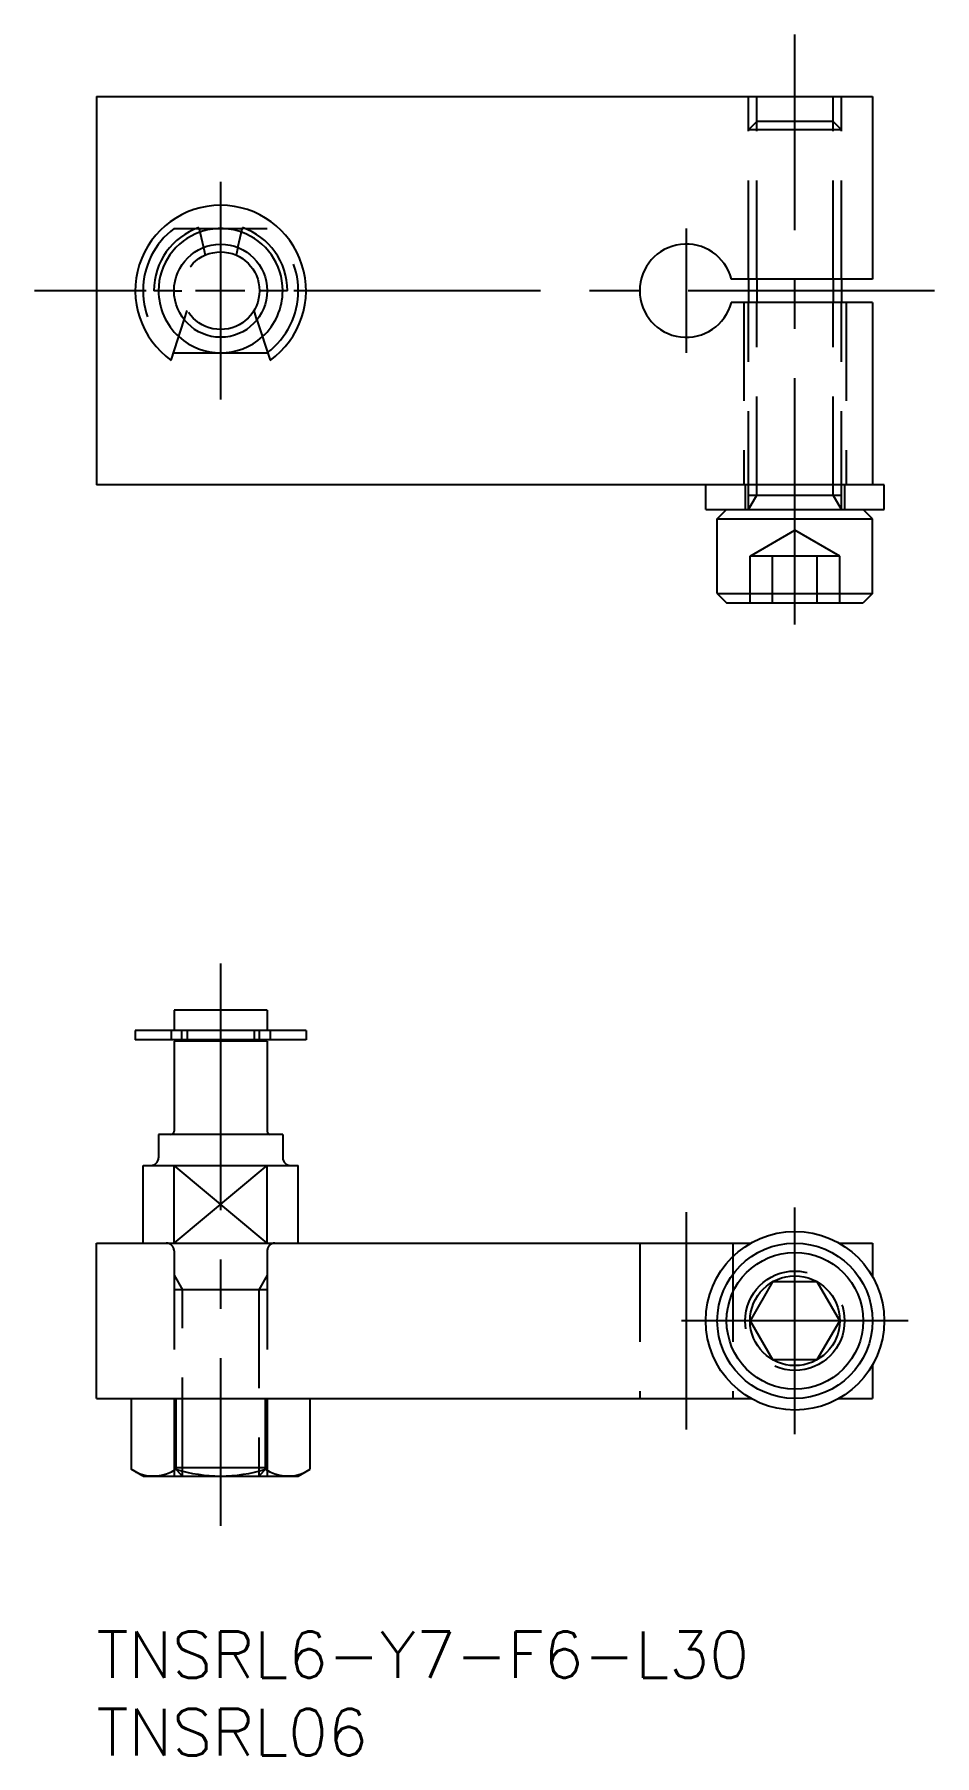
# Model space of a CAD drawing. Extents: x -4 to 54, y -8 to 103.
import ezdxf

# ---------------------------------------------------------------- set-up
doc = ezdxf.new("R2010")
doc.units = 0
doc.header["$LTSCALE"] = 0.5
doc.linetypes.add('CENTER', pattern=[50.8, 31.75, -6.35, 6.35, -6.35])
doc.linetypes.add('DASHED', pattern=[19.05, 12.7, -6.35])
for name, color, linetype in [('MSM_CENTER', 1, 'CENTER'), ('MSM_CONTINUOUS', 7, 'CONTINUOUS'), ('MSM_DASHED', 4, 'DASHED'), ('MSM_NARROW', 5, 'CONTINUOUS'), ('MSM_PART_NUMBER', 7, 'CONTINUOUS')]:
    doc.layers.add(name, color=color, linetype=linetype)
doc.styles.get("Standard").update_dxf_attribs({"font": 'txt.shx', "height": 3, "bigfont": 'bigfont.shx'})

# ---------------------------------------------------------------- blocks, each defined once
blk = doc.blocks.new('*U11')
at = {"layer": 'MSM_PART_NUMBER'}
blk.add_text('TNSRL6-Y7-F6-L30', height=3, dxfattribs=at).set_placement((0, -3))
blk = doc.blocks.new('*U12')
at = {"layer": 'MSM_PART_NUMBER'}
blk.add_text('TNSRL06', height=3, dxfattribs=at).set_placement((0, -8))

msp = doc.modelspace()

# ---------------------------------------------------------------- linework, layer by layer
at = {"layer": 'MSM_CENTER'}
for p, q in [((45, 64.83), (45, 102.83)), ((8, 93.33), (8, 79.33)), ((38, 90.33), (38, 82.33)), ((54, 86.33), (-4, 86.33)), ((8, 43), (8, 6.8)), ((38, 27), (38, 13)), ((45, 12.7), (45, 27.3)), ((52.3, 20), (37.7, 20))]:
    msp.add_line(p, q, dxfattribs=at)
at = {"layer": 'MSM_CONTINUOUS'}
for p, q in [((0, 98.83), (0, 73.83)), ((0, 98.83), (50, 98.83)), ((50, 98.83), (50, 87.08)), ((6.42, 90.33), (6.61, 90.33)), ((6.6, 90.4), (6.89, 89.12)), ((9.11, 89.12), (9.4, 90.4)), ((9.58, 90.33), (9.39, 90.33)), ((50, 87.08), (40.9, 87.08)), ((42, 87.08), (42, 85.58)), ((48, 87.08), (48, 85.58)), ((5, 86.33), (3.7, 86.33)), ((12.3, 86.33), (11, 86.33)), ((50, 85.58), (40.9, 85.58)), ((50, 85.58), (50, 73.83)), ((4.82, 81.85), (5.66, 84.46)), ((10.34, 84.46), (11.18, 81.85)), ((5, 82.33), (11, 82.33)), ((50.75, 73.83), (0, 73.83)), ((39.25, 72.23), (39.25, 73.83)), ((50.75, 72.23), (50.75, 73.83)), ((39.25, 72.23), (50.75, 72.23)), ((40, 71.63), (40.6, 72.23)), ((50, 71.63), (49.4, 72.23)), ((40, 71.63), (50, 71.63)), ((40, 66.83), (40, 71.63)), ((50, 66.83), (50, 71.63)), ((40, 66.83), (50, 66.83)), ((40, 66.83), (40.6, 66.23)), ((50, 66.83), (49.4, 66.23)), ((40.6, 66.23), (49.4, 66.23)), ((5, 40), (5, 38.7)), ((11, 40), (5, 40)), ((11, 40), (11, 38.7)), ((2.5, 38.7), (2.5, 38.1)), ((13.5, 38.7), (2.5, 38.7)), ((13.5, 38.1), (2.5, 38.1)), ((4.82, 38.7), (4.82, 38.1)), ((5, 38), (5, 32.2)), ((11, 38), (5, 38)), ((5.5, 38.1), (5.5, 38)), ((5.85, 38.7), (5.85, 38.1)), ((10.15, 38.7), (10.15, 38.1)), ((10.5, 38.1), (10.5, 38)), ((11, 38), (11, 32.2)), ((11.18, 38.7), (11.18, 38.1)), ((13.5, 38.7), (13.5, 38.1)), ((12, 32), (4, 32)), ((4, 32), (4, 30.5)), ((12, 32), (12, 30.5)), ((3, 30), (13, 30)), ((3, 25), (3, 30)), ((5, 25), (5, 30)), ((11, 25), (11, 30)), ((13, 25), (13, 30)), ((0, 15), (0, 25)), ((0, 25), (42.16, 25)), ((47.84, 25), (50, 25)), ((50, 25), (50, 22.84)), ((43.56, 22.5), (42.11, 20)), ((46.44, 22.5), (43.56, 22.5)), ((47.89, 20), (46.44, 22.5)), ((42.11, 20), (43.56, 17.5)), ((46.44, 17.5), (47.89, 20)), ((43.56, 17.5), (46.44, 17.5)), ((50, 17.16), (50, 15)), ((0, 15), (42.16, 15)), ((2.23, 15), (2.23, 10.45)), ((5.11, 15), (5.11, 10.45)), ((10.89, 10.45), (10.89, 15)), ((13.77, 10.45), (13.77, 15)), ((47.84, 15), (50, 15)), ((3, 10), (2.23, 10.45)), ((3, 10), (13, 10)), ((13, 10), (13.77, 10.45))]:
    msp.add_line(p, q, dxfattribs=at)
for centre, radius in [((8, 86.33), 3), ((45, 20), 5.75), ((45, 20), 5), ((45, 20), 4.4), ((45, 20), 2.89)]:
    msp.add_circle(centre, radius, dxfattribs=at)
for centre, radius, start, end in [((8, 86.33), 5.5, 305.3672, 234.6328), ((8, 86.33), 4.3, 109.0008, 180), ((8, 86.33), 4, 109.4755, 180), ((8, 86.33), 4, 0, 70.5245), ((8, 86.33), 4.3, 0, 70.9992), ((38, 86.33), 3, 14.4775, 345.5225), ((8, 86.33), 4, 227.7022, 312.2978), ((8, 86.33), 5, 232.815, 233.1301), ((8, 86.33), 5, 306.8699, 307.185), ((4.8, 32.2), 0.2, 270, 360), ((11.2, 32.2), 0.2, 180, 270), ((3.5, 30.5), 0.5, 270, 0), ((12.5, 30.5), 0.5, 180, 270), ((3.67, 12.56), 2.56, 244.3842, 304.3842), ((8, 19.55), 9.55, 252.412, 287.588), ((12.33, 12.56), 2.56, 235.6158, 295.6158)]:
    msp.add_arc(centre, radius, start, end, dxfattribs=at)
at = {"layer": 'MSM_DASHED'}
for p, q in [((42, 87.08), (42, 98.83)), ((42.54, 87.08), (42.54, 98.83)), ((47.46, 87.08), (47.46, 98.83)), ((48, 87.08), (48, 98.83)), ((42.54, 97.23), (42, 96.69)), ((48, 96.69), (42, 96.69)), ((47.46, 97.23), (42.54, 97.23)), ((47.46, 97.23), (48, 96.69)), ((5, 90.33), (6.42, 90.33)), ((6.61, 90.33), (9.39, 90.33)), ((9.58, 90.33), (11, 90.33)), ((6.89, 89.12), (7, 88.62)), ((9.11, 89.12), (9, 88.62)), ((5, 86.33), (5.5, 86.33)), ((11, 86.33), (10.5, 86.33)), ((41.7, 85.58), (41.7, 73.83)), ((42, 72.23), (42, 85.58)), ((42.54, 73.17), (42.54, 85.58)), ((47.46, 73.17), (47.46, 85.58)), ((48, 72.23), (48, 85.58)), ((48.3, 85.58), (48.3, 73.83)), ((5.66, 84.46), (5.85, 85.06)), ((10.34, 84.46), (10.15, 85.06)), ((41.8, 73.83), (41.8, 72.23)), ((42, 72.23), (42.54, 73.17)), ((42, 73.17), (48, 73.17)), ((48, 72.23), (47.46, 73.17)), ((48.2, 73.83), (48.2, 72.23)), ((42.11, 69.23), (45, 70.9)), ((47.89, 69.23), (45, 70.9)), ((42.11, 66.23), (42.11, 69.23)), ((47.89, 69.23), (42.11, 69.23)), ((43.56, 66.23), (43.56, 69.23)), ((46.44, 66.23), (46.44, 69.23)), ((47.89, 66.23), (47.89, 69.23)), ((5.5, 38.1), (5.5, 38.7)), ((10.5, 38.1), (10.5, 38.7)), ((5, 24.5), (5, 10)), ((11, 24.5), (11, 10)), ((35, 25), (35, 15)), ((41, 25), (41, 15)), ((5, 22.94), (5.54, 22)), ((11, 22.94), (10.46, 22)), ((11, 22), (5, 22)), ((5.54, 10), (5.54, 22)), ((10.46, 22), (10.46, 10)), ((5.54, 10), (5, 10.54)), ((5, 10.54), (11, 10.54)), ((10.46, 10), (11, 10.54))]:
    msp.add_line(p, q, dxfattribs=at)
for centre, radius in [((8, 86.33), 2.5), ((45, 20), 3.2)]:
    msp.add_circle(centre, radius, dxfattribs=at)
for centre, radius, start, end in [((8, 86.33), 5, 126.8699, 232.815), ((8, 86.33), 4, 70.5245, 109.4755), ((8, 86.33), 5, 307.185, 53.1301), ((8, 86.33), 4, 180, 227.7022), ((8, 86.33), 4, 312.2978, 0), ((4.5, 24.5), 0.5, 0, 90), ((11.5, 24.5), 0.5, 90, 180)]:
    msp.add_arc(centre, radius, start, end, dxfattribs=at)
at = {"layer": 'MSM_NARROW'}
for p, q in [((42.54, 87.08), (42.54, 85.58)), ((47.46, 87.08), (47.46, 85.58)), ((5, 25), (11, 30)), ((11, 25), (5, 30))]:
    msp.add_line(p, q, dxfattribs=at)

# ---------------------------------------------------------------- block references
at = {"layer": 'MSM_CONTINUOUS'}
for name in ['*U11', '*U12']:
    msp.add_blockref(name, (0, 0), dxfattribs=at)

doc.saveas('drawing.dxf')
